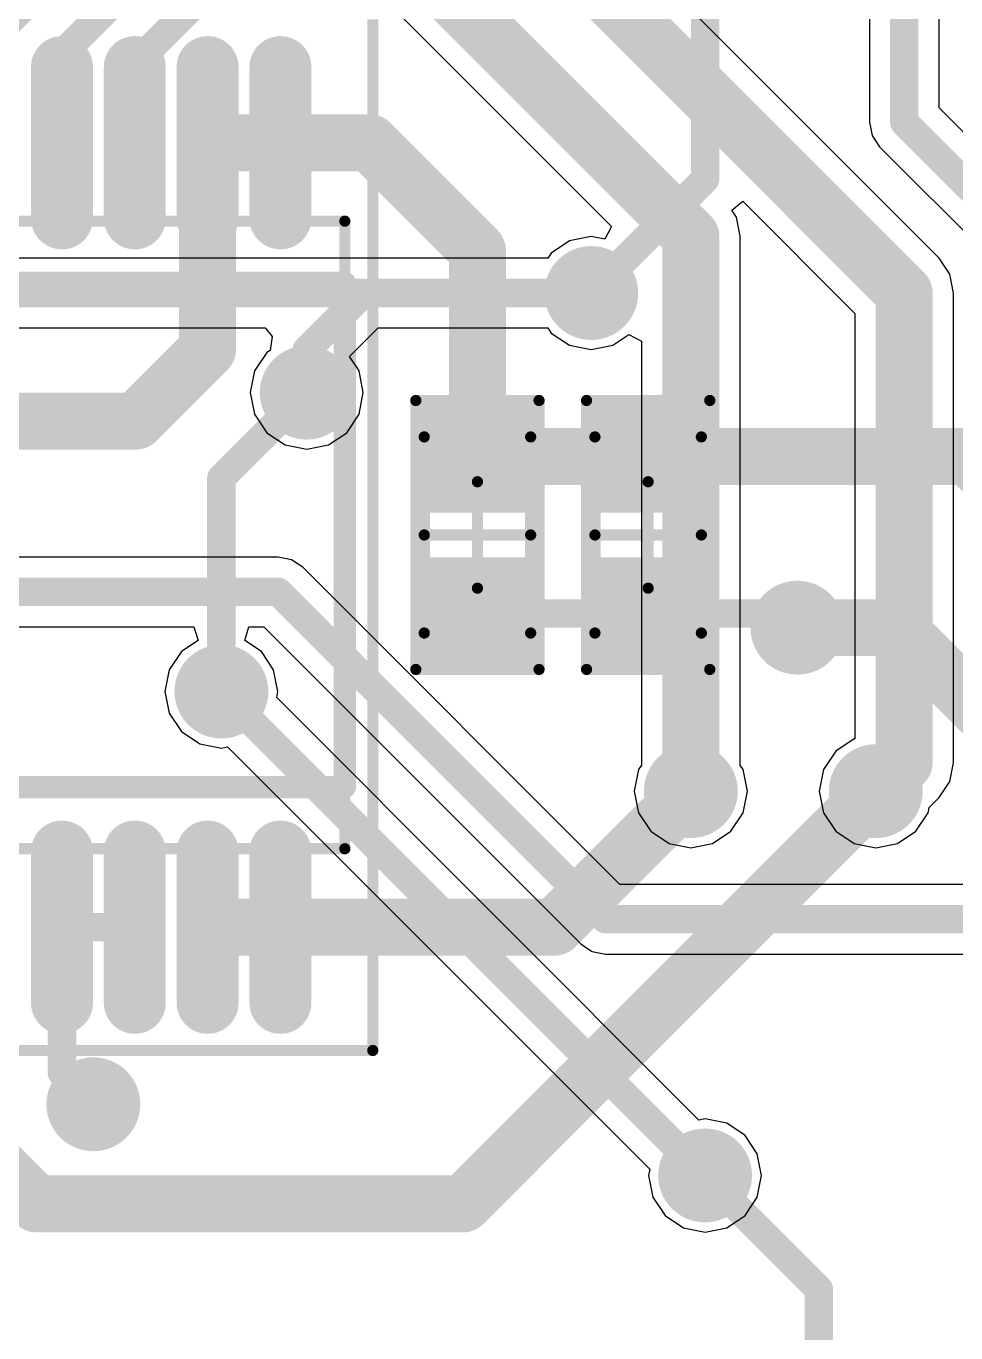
# Model space of a CAD drawing. Extents: x 6.31 to 9.67, y 3.49 to 7.65.
# Drawn here: x 8.0411 to 8.3679, y 4.3918 to 4.8508 of the extents above; entities that cross this region are included whole.
import ezdxf

# ---------------------------------------------------------------- set-up
doc = ezdxf.new("R2010")
doc.units = 0
for name, color, linetype in [('BOTTOMLAYER', 5, 'CONTINUOUS'), ('BOTTOMSOLDER', 6, 'CONTINUOUS'), ('MECHANICAL13', 56, 'CONTINUOUS'), ('MECHANICAL15', 56, 'CONTINUOUS'), ('MULTILAYER', 9, 'CONTINUOUS'), ('TOPLAYER', 1, 'CONTINUOUS'), ('TOPOVERLAY', 2, 'CONTINUOUS'), ('TOPPASTE', 8, 'CONTINUOUS'), ('TOPSOLDER', 216, 'CONTINUOUS')]:
    doc.layers.add(name, color=color, linetype=linetype)

msp = doc.modelspace()

# ---------------------------------------------------------------- linework, layer by layer
at = {"layer": 'BOTTOMLAYER'}
for p, q in [((8.36196, 4.82215), (8.36196, 6.27681)), ((8.36199, 4.76934), (8.13206, 4.99926)), ((8.33749, 4.99244), (8.33749, 4.81708)), ((8.04247, 4.98483), (8.24688, 4.78042)), ((8.49338, 4.69073), (8.36196, 4.82215)), ((8.33749, 4.81708), (8.33749, 4.81708)), ((8.33749, 4.81708), (8.33749, 4.81708)), ((8.33749, 4.81708), (8.33843, 4.8124)), ((8.33843, 4.8124), (8.34108, 4.80843)), ((8.34108, 4.80843), (8.47249, 4.67702)), ((8.28912, 4.78614), (8.29299, 4.78931)), ((8.29299, 4.78931), (8.3324, 4.7499)), ((8.29074, 4.78372), (8.28912, 4.78614)), ((8.29206, 4.77708), (8.29074, 4.78372)), ((8.24688, 4.78042), (8.24452, 4.77601)), ((8.23212, 4.77545), (8.22567, 4.77114)), ((8.23973, 4.77696), (8.23212, 4.77545)), ((8.24452, 4.77601), (8.23973, 4.77696)), ((8.29206, 4.59124), (8.29206, 4.77708)), ((8.22567, 4.77114), (8.22445, 4.76932)), ((8.22445, 4.76932), (7.98473, 4.76932)), ((8.36574, 4.76372), (8.36199, 4.76934)), ((8.36706, 4.75708), (8.36574, 4.76372)), ((8.36706, 4.59208), (8.36706, 4.75708)), ((8.3324, 4.7499), (8.3324, 4.60051)), ((7.99417, 4.74485), (8.1251, 4.74485)), ((8.1251, 4.74485), (8.12755, 4.74186)), ((8.15471, 4.73476), (8.1648, 4.74485)), ((8.1648, 4.74485), (8.22445, 4.74485)), ((8.22445, 4.74485), (8.22567, 4.74302)), ((8.22567, 4.74302), (8.23212, 4.73871)), ((8.24734, 4.73871), (8.25299, 4.74249)), ((8.25299, 4.74249), (8.2574, 4.74013)), ((8.12755, 4.74186), (8.12682, 4.73691)), ((8.23212, 4.73871), (8.23973, 4.7372)), ((8.23973, 4.7372), (8.24734, 4.73871)), ((8.2574, 4.74013), (8.2574, 4.59124)), ((8.12567, 4.73614), (8.12136, 4.72969)), ((8.12682, 4.73691), (8.12567, 4.73614)), ((8.1581, 4.72969), (8.15471, 4.73476)), ((8.12136, 4.72969), (8.11985, 4.72208)), ((8.15961, 4.72208), (8.1581, 4.72969)), ((8.11985, 4.72208), (8.12136, 4.71447)), ((8.1581, 4.71447), (8.15961, 4.72208)), ((8.12136, 4.71447), (8.12567, 4.70802)), ((8.15379, 4.70802), (8.1581, 4.71447)), ((8.12567, 4.70802), (8.13212, 4.70371)), ((8.14734, 4.70371), (8.15379, 4.70802)), ((8.13212, 4.70371), (8.13973, 4.7022)), ((8.13973, 4.7022), (8.14734, 4.70371)), ((8.12973, 4.66432), (7.98161, 4.66432)), ((8.13441, 4.66339), (8.12973, 4.66432)), ((8.13838, 4.66073), (8.13441, 4.66339)), ((8.2498, 4.54932), (8.13838, 4.66073)), ((7.28473, 4.63985), (8.10009, 4.63985)), ((8.10009, 4.63985), (8.10154, 4.63506)), ((8.11792, 4.63506), (8.11937, 4.63985)), ((8.11937, 4.63985), (8.12466, 4.63985)), ((8.12466, 4.63985), (8.23608, 4.52843)), ((8.10154, 4.63506), (8.09567, 4.63114)), ((8.12379, 4.63114), (8.11792, 4.63506)), ((8.09567, 4.63114), (8.09136, 4.62469)), ((8.1281, 4.62469), (8.12379, 4.63114)), ((8.09136, 4.62469), (8.08985, 4.61708)), ((8.12961, 4.61708), (8.1281, 4.62469)), ((8.08985, 4.61708), (8.09136, 4.60947)), ((8.12918, 4.61493), (8.12961, 4.61708)), ((8.27758, 4.46654), (8.12918, 4.61493)), ((8.09136, 4.60947), (8.09567, 4.60302)), ((8.09567, 4.60302), (8.10212, 4.59871)), ((8.33212, 4.60045), (8.32567, 4.59614)), ((8.3324, 4.60051), (8.33212, 4.60045)), ((8.10212, 4.59871), (8.10973, 4.5972)), ((8.10973, 4.5972), (8.11188, 4.59763)), ((8.11188, 4.59763), (8.26027, 4.44923)), ((8.32567, 4.59614), (8.32136, 4.58969)), ((8.2574, 4.59124), (8.25636, 4.58969)), ((8.2931, 4.58969), (8.29206, 4.59124)), ((8.36574, 4.58545), (8.36706, 4.59208)), ((8.25636, 4.58969), (8.25485, 4.58208)), ((8.29461, 4.58208), (8.2931, 4.58969)), ((8.32136, 4.58969), (8.31985, 4.58208)), ((8.25485, 4.58208), (8.25636, 4.57447)), ((8.2931, 4.57447), (8.29461, 4.58208)), ((8.31985, 4.58208), (8.32136, 4.57447)), ((8.36199, 4.57983), (8.36574, 4.58545)), ((8.35846, 4.5763), (8.36199, 4.57983)), ((8.25636, 4.57447), (8.26067, 4.56802)), ((8.28879, 4.56802), (8.2931, 4.57447)), ((8.32136, 4.57447), (8.32567, 4.56802)), ((8.35379, 4.56802), (8.3581, 4.57447)), ((8.3581, 4.57447), (8.35846, 4.5763)), ((8.26067, 4.56802), (8.26712, 4.56371)), ((8.28234, 4.56371), (8.28879, 4.56802)), ((8.32567, 4.56802), (8.33212, 4.56371)), ((8.34734, 4.56371), (8.35379, 4.56802)), ((8.26712, 4.56371), (8.27473, 4.5622)), ((8.27473, 4.5622), (8.28234, 4.56371)), ((8.33212, 4.56371), (8.33973, 4.5622)), ((8.33973, 4.5622), (8.34734, 4.56371)), ((8.42973, 4.54932), (8.2498, 4.54932)), ((8.23608, 4.52843), (8.23846, 4.52684)), ((8.23846, 4.52684), (8.24005, 4.52578)), ((8.24005, 4.52578), (8.24473, 4.52485)), ((8.24473, 4.52485), (8.42466, 4.52485)), ((8.27973, 4.46697), (8.27758, 4.46654)), ((8.28734, 4.46545), (8.27973, 4.46697)), ((8.29379, 4.46114), (8.28734, 4.46545)), ((8.2981, 4.45469), (8.29379, 4.46114)), ((8.29961, 4.44708), (8.2981, 4.45469)), ((8.26027, 4.44923), (8.25985, 4.44708)), ((8.25985, 4.44708), (8.26136, 4.43947)), ((8.2981, 4.43947), (8.29961, 4.44708)), ((8.26136, 4.43947), (8.26567, 4.43302)), ((8.29379, 4.43302), (8.2981, 4.43947)), ((8.26567, 4.43302), (8.27212, 4.42871)), ((8.28734, 4.42871), (8.29379, 4.43302)), ((8.27212, 4.42871), (8.27973, 4.4272)), ((8.27973, 4.4272), (8.28734, 4.42871))]:
    msp.add_line(p, q, dxfattribs=at)
for points, const_width in [([(8.34973, 4.81708), (8.34973, 6.29208)], 0.01), ([(8.05473, 4.99708), (8.27473, 4.77708)], 0.02), ([(8.11473, 4.99208), (8.34973, 4.75708)], 0.02), ([(8.34973, 4.81708), (8.48473, 4.68208)], 0.01), ([(8.27473, 4.58208), (8.27473, 4.77708)], 0.02), ([(8.34973, 4.59208), (8.34973, 4.75708)], 0.02), ([(7.98473, 4.75708), (8.15973, 4.75708)], 0.01), ([(8.13973, 4.73708), (8.15973, 4.75708)], 0.01), ([(8.15973, 4.75708), (8.23973, 4.75708)], 0.01), ([(8.13973, 4.72208), (8.13973, 4.73708)], 0.01), ([(7.28473, 4.65208), (8.12973, 4.65208)], 0.01), ([(8.12973, 4.65208), (8.24473, 4.53708)], 0.01), ([(8.10973, 4.61708), (8.27973, 4.44708)], 0.01), ([(8.33973, 4.58208), (8.34973, 4.59208)], 0.02), ([(8.24473, 4.53708), (8.42973, 4.53708)], 0.01)]:
    msp.add_lwpolyline(points, dxfattribs=dict(at, const_width=const_width))
for points, const_width in [([(8.34723, 4.81708, 1), (8.35223, 4.81708, 1)], 0.005), ([(8.34723, 4.81708, 1), (8.35223, 4.81708, 1)], 0.005), ([(8.26973, 4.77708, 1), (8.27973, 4.77708, 1)], 0.01), ([(8.26973, 4.77708, 1), (8.27973, 4.77708, 1)], 0.01), ([(8.23348, 4.75708, 1), (8.24598, 4.75708, 1)], 0.0125), ([(8.34473, 4.75708, 1), (8.35473, 4.75708, 1)], 0.01), ([(8.34473, 4.75708, 1), (8.35473, 4.75708, 1)], 0.01), ([(8.15723, 4.75708, 1), (8.16223, 4.75708, 1)], 0.005), ([(8.15723, 4.75708, 1), (8.16223, 4.75708, 1)], 0.005), ([(8.15723, 4.75708, 1), (8.16223, 4.75708, 1)], 0.005), ([(8.23723, 4.75708, 1), (8.24223, 4.75708, 1)], 0.005), ([(8.13723, 4.73708, 1), (8.14223, 4.73708, 1)], 0.005), ([(8.13723, 4.73708, 1), (8.14223, 4.73708, 1)], 0.005), ([(8.13348, 4.72208, 1), (8.14598, 4.72208, 1)], 0.0125), ([(8.13723, 4.72208, 1), (8.14223, 4.72208, 1)], 0.005), ([(8.12723, 4.65208, 1), (8.13223, 4.65208, 1)], 0.005), ([(8.12723, 4.65208, 1), (8.13223, 4.65208, 1)], 0.005), ([(8.30592, 4.63952, 1), (8.31842, 4.63952, 1)], 0.0125), ([(8.10348, 4.61708, 1), (8.11598, 4.61708, 1)], 0.0125), ([(8.10723, 4.61708, 1), (8.11223, 4.61708, 1)], 0.005), ([(8.34473, 4.59208, 1), (8.35473, 4.59208, 1)], 0.01), ([(8.34473, 4.59208, 1), (8.35473, 4.59208, 1)], 0.01), ([(8.26848, 4.58208, 1), (8.28098, 4.58208, 1)], 0.0125), ([(8.26973, 4.58208, 1), (8.27973, 4.58208, 1)], 0.01), ([(8.33348, 4.58208, 1), (8.34598, 4.58208, 1)], 0.0125), ([(8.33473, 4.58208, 1), (8.34473, 4.58208, 1)], 0.01), ([(8.24223, 4.53708, 1), (8.24723, 4.53708, 1)], 0.005), ([(8.24223, 4.53708, 1), (8.24723, 4.53708, 1)], 0.005), ([(8.05848, 4.47208, 1), (8.07098, 4.47208, 1)], 0.0125), ([(8.27348, 4.44708, 1), (8.28598, 4.44708, 1)], 0.0125), ([(8.27723, 4.44708, 1), (8.28223, 4.44708, 1)], 0.005)]:
    msp.add_lwpolyline(points, format="xyb", close=True, dxfattribs=dict(at, const_width=const_width))
at = {"layer": 'BOTTOMSOLDER', "const_width": 0.0165}
for points in [[(8.23148, 4.75708, 1), (8.24798, 4.75708, 1)], [(8.13148, 4.72208, 1), (8.14798, 4.72208, 1)], [(8.30392, 4.63952, 1), (8.32042, 4.63952, 1)], [(8.10148, 4.61708, 1), (8.11798, 4.61708, 1)], [(8.26648, 4.58208, 1), (8.28298, 4.58208, 1)], [(8.33148, 4.58208, 1), (8.34798, 4.58208, 1)], [(8.05648, 4.47208, 1), (8.07298, 4.47208, 1)], [(8.27148, 4.44708, 1), (8.28798, 4.44708, 1)]]:
    msp.add_lwpolyline(points, format="xyb", close=True, dxfattribs=at)
at = {"layer": 'MECHANICAL13', "const_width": 0.00394}
for points in [[(7.82634, 4.78232), (8.15311, 4.78232)], [(8.15311, 4.56185), (8.15311, 4.78232)], [(8.18103, 4.63763), (8.18103, 4.70653)], [(8.18103, 4.70653), (8.21843, 4.70653)], [(8.21843, 4.63763), (8.21843, 4.70653)], [(8.24103, 4.63763), (8.24103, 4.70653)], [(8.24103, 4.70653), (8.27843, 4.70653)], [(8.27843, 4.63763), (8.27843, 4.70653)], [(8.18103, 4.63763), (8.21843, 4.63763)], [(8.24103, 4.63763), (8.27843, 4.63763)], [(7.82634, 4.56185), (8.15311, 4.56185)]]:
    msp.add_lwpolyline(points, dxfattribs=at)
at = {"layer": 'MECHANICAL13', "const_width": 0.00197}
for points in [[(8.15213, 4.78232, 1), (8.1541, 4.78232, 1)], [(8.15213, 4.78232, 1), (8.1541, 4.78232, 1)], [(8.18004, 4.70653, 1), (8.18201, 4.70653, 1)], [(8.18004, 4.70653, 1), (8.18201, 4.70653, 1)], [(8.21745, 4.70653, 1), (8.21941, 4.70653, 1)], [(8.21745, 4.70653, 1), (8.21941, 4.70653, 1)], [(8.24004, 4.70653, 1), (8.24201, 4.70653, 1)], [(8.24004, 4.70653, 1), (8.24201, 4.70653, 1)], [(8.27745, 4.70653, 1), (8.27941, 4.70653, 1)], [(8.27745, 4.70653, 1), (8.27941, 4.70653, 1)], [(8.18004, 4.63763, 1), (8.18201, 4.63763, 1)], [(8.18004, 4.63763, 1), (8.18201, 4.63763, 1)], [(8.21745, 4.63763, 1), (8.21941, 4.63763, 1)], [(8.21745, 4.63763, 1), (8.21941, 4.63763, 1)], [(8.24004, 4.63763, 1), (8.24201, 4.63763, 1)], [(8.24004, 4.63763, 1), (8.24201, 4.63763, 1)], [(8.27745, 4.63763, 1), (8.27941, 4.63763, 1)], [(8.27745, 4.63763, 1), (8.27941, 4.63763, 1)], [(8.15213, 4.56185, 1), (8.1541, 4.56185, 1)], [(8.15213, 4.56185, 1), (8.1541, 4.56185, 1)]]:
    msp.add_lwpolyline(points, format="xyb", close=True, dxfattribs=at)
at = {"layer": 'MECHANICAL15', "const_width": 0.00394}
for points in [[(8.16296, 4.49098), (8.16296, 4.85319)], [(8.17808, 4.62484), (8.17808, 4.71933)], [(8.17808, 4.71933), (8.22138, 4.71933)], [(8.22138, 4.62484), (8.22138, 4.71933)], [(8.23808, 4.62484), (8.23808, 4.71933)], [(8.23808, 4.71933), (8.28138, 4.71933)], [(8.28138, 4.62484), (8.28138, 4.71933)], [(8.19973, 4.65338), (8.19973, 4.69078)], [(8.25973, 4.65338), (8.25973, 4.69078)], [(8.18103, 4.67208), (8.21843, 4.67208)], [(8.24103, 4.67208), (8.27843, 4.67208)], [(8.17808, 4.62484), (8.22138, 4.62484)], [(8.23808, 4.62484), (8.28138, 4.62484)], [(7.8165, 4.49098), (8.16296, 4.49098)]]:
    msp.add_lwpolyline(points, dxfattribs=at)
at = {"layer": 'MECHANICAL15', "const_width": 0.00197}
for points in [[(8.17709, 4.71933, 1), (8.17906, 4.71933, 1)], [(8.17709, 4.71933, 1), (8.17906, 4.71933, 1)], [(8.2204, 4.71933, 1), (8.22237, 4.71933, 1)], [(8.2204, 4.71933, 1), (8.22237, 4.71933, 1)], [(8.23709, 4.71933, 1), (8.23906, 4.71933, 1)], [(8.23709, 4.71933, 1), (8.23906, 4.71933, 1)], [(8.2804, 4.71933, 1), (8.28237, 4.71933, 1)], [(8.2804, 4.71933, 1), (8.28237, 4.71933, 1)], [(8.19874, 4.69078, 1), (8.20071, 4.69078, 1)], [(8.25874, 4.69078, 1), (8.26071, 4.69078, 1)], [(8.18004, 4.67208, 1), (8.18201, 4.67208, 1)], [(8.21745, 4.67208, 1), (8.21941, 4.67208, 1)], [(8.24004, 4.67208, 1), (8.24201, 4.67208, 1)], [(8.27745, 4.67208, 1), (8.27941, 4.67208, 1)], [(8.19874, 4.65338, 1), (8.20071, 4.65338, 1)], [(8.25874, 4.65338, 1), (8.26071, 4.65338, 1)], [(8.17709, 4.62484, 1), (8.17906, 4.62484, 1)], [(8.17709, 4.62484, 1), (8.17906, 4.62484, 1)], [(8.2204, 4.62484, 1), (8.22237, 4.62484, 1)], [(8.2204, 4.62484, 1), (8.22237, 4.62484, 1)], [(8.23709, 4.62484, 1), (8.23906, 4.62484, 1)], [(8.23709, 4.62484, 1), (8.23906, 4.62484, 1)], [(8.2804, 4.62484, 1), (8.28237, 4.62484, 1)], [(8.2804, 4.62484, 1), (8.28237, 4.62484, 1)], [(8.16197, 4.49098, 1), (8.16394, 4.49098, 1)], [(8.16197, 4.49098, 1), (8.16394, 4.49098, 1)]]:
    msp.add_lwpolyline(points, format="xyb", close=True, dxfattribs=at)
at = {"layer": 'MULTILAYER', "const_width": 0.0125}
for points in [[(8.23348, 4.75708, 1), (8.24598, 4.75708, 1)], [(8.13348, 4.72208, 1), (8.14598, 4.72208, 1)], [(8.30592, 4.63952, 1), (8.31842, 4.63952, 1)], [(8.10348, 4.61708, 1), (8.11598, 4.61708, 1)], [(8.26848, 4.58208, 1), (8.28098, 4.58208, 1)], [(8.33348, 4.58208, 1), (8.34598, 4.58208, 1)], [(8.05848, 4.47208, 1), (8.07098, 4.47208, 1)], [(8.27348, 4.44708, 1), (8.28598, 4.44708, 1)]]:
    msp.add_lwpolyline(points, format="xyb", close=True, dxfattribs=at)
at = {"layer": 'TOPLAYER'}
for points, const_width in [([(8.27973, 4.79708), (8.27973, 5.09208)], 0.01), ([(8.0793, 4.83758), (8.22973, 4.98801)], 0.01), ([(8.05371, 4.84106), (8.18473, 4.97208)], 0.01), ([(8.02811, 4.84547), (8.12973, 4.94708)], 0.01), ([(8.05371, 4.7833), (8.05371, 4.83645)], 0.01378), ([(8.05371, 4.80988), (8.05371, 4.84106)], 0.01), ([(8.0793, 4.7833), (8.0793, 4.83645)], 0.01378), ([(8.10489, 4.7833), (8.10489, 4.83645)], 0.01378), ([(8.13048, 4.7833), (8.13048, 4.83645)], 0.01378), ([(8.0793, 4.80988), (8.0793, 4.83758)], 0.01), ([(8.10489, 4.80988), (8.13048, 4.80988)], 0.02), ([(8.10489, 4.73724), (8.10489, 4.80988)], 0.02), ([(8.13048, 4.80988), (8.16193, 4.80988)], 0.02), ([(8.16193, 4.80988), (8.19973, 4.77208)], 0.02), ([(8.23973, 4.75708), (8.27973, 4.79708)], 0.01), ([(8.19973, 4.69964), (8.19973, 4.77208)], 0.02), ([(8.07973, 4.71208), (8.10489, 4.73724)], 0.02), ([(8.10973, 4.69208), (8.13973, 4.72208)], 0.01), ([(7.89973, 4.71208), (8.07973, 4.71208)], 0.02), ([(8.19973, 4.69964), (8.25973, 4.69964)], 0.02), ([(8.25973, 4.69964), (8.37217, 4.69964)], 0.02), ([(8.37217, 4.69964), (8.65985, 4.41196)], 0.02), ([(8.10973, 4.61708), (8.10973, 4.69208)], 0.01), ([(8.19973, 4.64452), (8.25973, 4.64452)], 0.01), ([(8.25973, 4.64452), (8.30717, 4.64452)], 0.01), ([(8.30717, 4.64452), (8.31217, 4.63952)], 0.01), ([(8.31217, 4.63952), (8.34729, 4.63952)], 0.02), ([(8.34729, 4.63952), (8.42973, 4.55708)], 0.02), ([(8.19473, 4.43708), (8.33973, 4.58208)], 0.02), ([(8.22693, 4.53429), (8.27473, 4.58208)], 0.02), ([(8.05371, 4.50771), (8.05371, 4.56086)], 0.01378), ([(8.0793, 4.50771), (8.0793, 4.56086)], 0.01378), ([(8.10489, 4.50771), (8.10489, 4.56086)], 0.01378), ([(8.13048, 4.50771), (8.13048, 4.56086)], 0.01378), ([(8.10489, 4.53429), (8.13048, 4.53429)], 0.02), ([(8.13048, 4.53429), (8.22693, 4.53429)], 0.02), ([(8.05371, 4.48311), (8.05371, 4.53429)], 0.01), ([(8.05371, 4.53429), (8.0793, 4.53429)], 0.01), ([(8.05371, 4.48311), (8.06473, 4.47208)], 0.01), ([(8.01473, 4.46708), (8.04473, 4.43708)], 0.02), ([(8.27973, 4.44708), (8.31973, 4.40708)], 0.01), ([(8.04473, 4.43708), (8.19473, 4.43708)], 0.02), ([(8.31973, 4.30208), (8.31973, 4.40708)], 0.01)]:
    msp.add_lwpolyline(points, dxfattribs=dict(at, const_width=const_width))
for points, const_width in [([(8.05026, 4.83645, 1), (8.05715, 4.83645, 1)], 0.00689), ([(8.05121, 4.84106, 1), (8.05621, 4.84106, 1)], 0.005), ([(8.05121, 4.84106, 1), (8.05621, 4.84106, 1)], 0.005), ([(8.07585, 4.83645, 1), (8.08274, 4.83645, 1)], 0.00689), ([(8.10144, 4.83645, 1), (8.10833, 4.83645, 1)], 0.00689), ([(8.12703, 4.83645, 1), (8.13392, 4.83645, 1)], 0.00689), ([(8.0768, 4.83758, 1), (8.0818, 4.83758, 1)], 0.005), ([(8.0768, 4.83758, 1), (8.0818, 4.83758, 1)], 0.005), ([(8.09989, 4.80988, 1), (8.10989, 4.80988, 1)], 0.01), ([(8.09989, 4.80988, 1), (8.10989, 4.80988, 1)], 0.01), ([(8.12548, 4.80988, 1), (8.13548, 4.80988, 1)], 0.01), ([(8.12548, 4.80988, 1), (8.13548, 4.80988, 1)], 0.01), ([(8.15693, 4.80988, 1), (8.16693, 4.80988, 1)], 0.01), ([(8.15693, 4.80988, 1), (8.16693, 4.80988, 1)], 0.01), ([(8.05121, 4.80988, 1), (8.05621, 4.80988, 1)], 0.005), ([(8.0768, 4.80988, 1), (8.0818, 4.80988, 1)], 0.005), ([(8.27723, 4.79708, 1), (8.28223, 4.79708, 1)], 0.005), ([(8.27723, 4.79708, 1), (8.28223, 4.79708, 1)], 0.005), ([(8.05026, 4.7833, 1), (8.05715, 4.7833, 1)], 0.00689), ([(8.07585, 4.7833, 1), (8.08274, 4.7833, 1)], 0.00689), ([(8.10144, 4.7833, 1), (8.10833, 4.7833, 1)], 0.00689), ([(8.12703, 4.7833, 1), (8.13392, 4.7833, 1)], 0.00689), ([(8.19473, 4.77208, 1), (8.20473, 4.77208, 1)], 0.01), ([(8.19473, 4.77208, 1), (8.20473, 4.77208, 1)], 0.01), ([(8.23348, 4.75708, 1), (8.24598, 4.75708, 1)], 0.0125), ([(8.23723, 4.75708, 1), (8.24223, 4.75708, 1)], 0.005), ([(8.09989, 4.73724, 1), (8.10989, 4.73724, 1)], 0.01), ([(8.09989, 4.73724, 1), (8.10989, 4.73724, 1)], 0.01), ([(8.13348, 4.72208, 1), (8.14598, 4.72208, 1)], 0.0125), ([(8.13723, 4.72208, 1), (8.14223, 4.72208, 1)], 0.005), ([(8.07473, 4.71208, 1), (8.08473, 4.71208, 1)], 0.01), ([(8.07473, 4.71208, 1), (8.08473, 4.71208, 1)], 0.01), ([(8.19473, 4.69964, 1), (8.20473, 4.69964, 1)], 0.01), ([(8.19473, 4.69964, 1), (8.20473, 4.69964, 1)], 0.01), ([(8.25473, 4.69964, 1), (8.26473, 4.69964, 1)], 0.01), ([(8.25473, 4.69964, 1), (8.26473, 4.69964, 1)], 0.01), ([(8.36717, 4.69964, 1), (8.37717, 4.69964, 1)], 0.01), ([(8.36717, 4.69964, 1), (8.37717, 4.69964, 1)], 0.01), ([(8.10723, 4.69208, 1), (8.11223, 4.69208, 1)], 0.005), ([(8.10723, 4.69208, 1), (8.11223, 4.69208, 1)], 0.005), ([(8.30592, 4.63952, 1), (8.31842, 4.63952, 1)], 0.0125), ([(8.19723, 4.64452, 1), (8.20223, 4.64452, 1)], 0.005), ([(8.25723, 4.64452, 1), (8.26223, 4.64452, 1)], 0.005), ([(8.25723, 4.64452, 1), (8.26223, 4.64452, 1)], 0.005), ([(8.30467, 4.64452, 1), (8.30967, 4.64452, 1)], 0.005), ([(8.30467, 4.64452, 1), (8.30967, 4.64452, 1)], 0.005), ([(8.30717, 4.63952, 1), (8.31717, 4.63952, 1)], 0.01), ([(8.34229, 4.63952, 1), (8.35229, 4.63952, 1)], 0.01), ([(8.34229, 4.63952, 1), (8.35229, 4.63952, 1)], 0.01), ([(8.30967, 4.63952, 1), (8.31467, 4.63952, 1)], 0.005), ([(8.10348, 4.61708, 1), (8.11598, 4.61708, 1)], 0.0125), ([(8.10723, 4.61708, 1), (8.11223, 4.61708, 1)], 0.005), ([(8.26848, 4.58208, 1), (8.28098, 4.58208, 1)], 0.0125), ([(8.26973, 4.58208, 1), (8.27973, 4.58208, 1)], 0.01), ([(8.33348, 4.58208, 1), (8.34598, 4.58208, 1)], 0.0125), ([(8.33473, 4.58208, 1), (8.34473, 4.58208, 1)], 0.01), ([(8.05026, 4.56086, 1), (8.05715, 4.56086, 1)], 0.00689), ([(8.07585, 4.56086, 1), (8.08274, 4.56086, 1)], 0.00689), ([(8.10144, 4.56086, 1), (8.10833, 4.56086, 1)], 0.00689), ([(8.12703, 4.56086, 1), (8.13392, 4.56086, 1)], 0.00689), ([(8.09989, 4.53429, 1), (8.10989, 4.53429, 1)], 0.01), ([(8.12548, 4.53429, 1), (8.13548, 4.53429, 1)], 0.01), ([(8.12548, 4.53429, 1), (8.13548, 4.53429, 1)], 0.01), ([(8.22193, 4.53429, 1), (8.23193, 4.53429, 1)], 0.01), ([(8.22193, 4.53429, 1), (8.23193, 4.53429, 1)], 0.01), ([(8.05121, 4.53429, 1), (8.05621, 4.53429, 1)], 0.005), ([(8.05121, 4.53429, 1), (8.05621, 4.53429, 1)], 0.005), ([(8.0768, 4.53429, 1), (8.0818, 4.53429, 1)], 0.005), ([(8.05026, 4.50771, 1), (8.05715, 4.50771, 1)], 0.00689), ([(8.07585, 4.50771, 1), (8.08274, 4.50771, 1)], 0.00689), ([(8.10144, 4.50771, 1), (8.10833, 4.50771, 1)], 0.00689), ([(8.12703, 4.50771, 1), (8.13392, 4.50771, 1)], 0.00689), ([(8.05121, 4.48311, 1), (8.05621, 4.48311, 1)], 0.005), ([(8.05121, 4.48311, 1), (8.05621, 4.48311, 1)], 0.005), ([(8.05848, 4.47208, 1), (8.07098, 4.47208, 1)], 0.0125), ([(8.06223, 4.47208, 1), (8.06723, 4.47208, 1)], 0.005), ([(8.27348, 4.44708, 1), (8.28598, 4.44708, 1)], 0.0125), ([(8.27723, 4.44708, 1), (8.28223, 4.44708, 1)], 0.005), ([(8.03973, 4.43708, 1), (8.04973, 4.43708, 1)], 0.01), ([(8.03973, 4.43708, 1), (8.04973, 4.43708, 1)], 0.01), ([(8.18973, 4.43708, 1), (8.19973, 4.43708, 1)], 0.01), ([(8.18973, 4.43708, 1), (8.19973, 4.43708, 1)], 0.01), ([(8.31723, 4.40708, 1), (8.32223, 4.40708, 1)], 0.005), ([(8.31723, 4.40708, 1), (8.32223, 4.40708, 1)], 0.005)]:
    msp.add_lwpolyline(points, format="xyb", close=True, dxfattribs=dict(at, const_width=const_width))
for points in [[(8.21745, 4.71539), (8.18201, 4.71539), (8.21745, 4.68389), (8.18201, 4.68389)], [(8.27745, 4.71539), (8.24201, 4.71539), (8.27745, 4.68389), (8.24201, 4.68389)], [(8.21745, 4.66027), (8.18201, 4.66027), (8.21745, 4.62878), (8.18201, 4.62878)], [(8.27745, 4.66027), (8.24201, 4.66027), (8.27745, 4.62878), (8.24201, 4.62878)]]:
    msp.add_solid(points, dxfattribs=at)
at = {"layer": 'TOPOVERLAY', "const_width": 0.00787}
for points in [[(7.82634, 4.76067), (8.15311, 4.76067)], [(8.15311, 4.5835), (8.15311, 4.76067)], [(7.82634, 4.5835), (8.15311, 4.5835)]]:
    msp.add_lwpolyline(points, dxfattribs=at)
at = {"layer": 'TOPOVERLAY', "const_width": 0.00394}
for points in [[(8.15115, 4.76067, 1), (8.15508, 4.76067, 1)], [(8.15115, 4.76067, 1), (8.15508, 4.76067, 1)], [(8.15115, 4.5835, 1), (8.15508, 4.5835, 1)], [(8.15115, 4.5835, 1), (8.15508, 4.5835, 1)]]:
    msp.add_lwpolyline(points, format="xyb", close=True, dxfattribs=at)
at = {"layer": 'TOPPASTE', "const_width": 0.01378}
for points in [[(8.05371, 4.7833), (8.05371, 4.83645)], [(8.0793, 4.7833), (8.0793, 4.83645)], [(8.10489, 4.7833), (8.10489, 4.83645)], [(8.13048, 4.7833), (8.13048, 4.83645)], [(8.05371, 4.50771), (8.05371, 4.56086)], [(8.0793, 4.50771), (8.0793, 4.56086)], [(8.10489, 4.50771), (8.10489, 4.56086)], [(8.13048, 4.50771), (8.13048, 4.56086)]]:
    msp.add_lwpolyline(points, dxfattribs=at)
at = {"layer": 'TOPPASTE', "const_width": 0.00689}
for points in [[(8.05026, 4.83645, 1), (8.05715, 4.83645, 1)], [(8.07585, 4.83645, 1), (8.08274, 4.83645, 1)], [(8.10144, 4.83645, 1), (8.10833, 4.83645, 1)], [(8.12703, 4.83645, 1), (8.13392, 4.83645, 1)], [(8.05026, 4.7833, 1), (8.05715, 4.7833, 1)], [(8.07585, 4.7833, 1), (8.08274, 4.7833, 1)], [(8.10144, 4.7833, 1), (8.10833, 4.7833, 1)], [(8.12703, 4.7833, 1), (8.13392, 4.7833, 1)], [(8.05026, 4.56086, 1), (8.05715, 4.56086, 1)], [(8.07585, 4.56086, 1), (8.08274, 4.56086, 1)], [(8.10144, 4.56086, 1), (8.10833, 4.56086, 1)], [(8.12703, 4.56086, 1), (8.13392, 4.56086, 1)], [(8.05026, 4.50771, 1), (8.05715, 4.50771, 1)], [(8.07585, 4.50771, 1), (8.08274, 4.50771, 1)], [(8.10144, 4.50771, 1), (8.10833, 4.50771, 1)], [(8.12703, 4.50771, 1), (8.13392, 4.50771, 1)]]:
    msp.add_lwpolyline(points, format="xyb", close=True, dxfattribs=at)
at = {"layer": 'TOPPASTE'}
for points in [[(8.21745, 4.71539), (8.18201, 4.71539), (8.21745, 4.68389), (8.18201, 4.68389)], [(8.27745, 4.71539), (8.24201, 4.71539), (8.27745, 4.68389), (8.24201, 4.68389)], [(8.21745, 4.66027), (8.18201, 4.66027), (8.21745, 4.62878), (8.18201, 4.62878)], [(8.27745, 4.66027), (8.24201, 4.66027), (8.27745, 4.62878), (8.24201, 4.62878)]]:
    msp.add_solid(points, dxfattribs=at)
at = {"layer": 'TOPSOLDER', "const_width": 0.02178}
for points in [[(8.05371, 4.7833), (8.05371, 4.83645)], [(8.0793, 4.7833), (8.0793, 4.83645)], [(8.10489, 4.7833), (8.10489, 4.83645)], [(8.13048, 4.7833), (8.13048, 4.83645)], [(8.05371, 4.50771), (8.05371, 4.56086)], [(8.0793, 4.50771), (8.0793, 4.56086)], [(8.10489, 4.50771), (8.10489, 4.56086)], [(8.13048, 4.50771), (8.13048, 4.56086)]]:
    msp.add_lwpolyline(points, dxfattribs=at)
at = {"layer": 'TOPSOLDER'}
for points, const_width in [([(8.04826, 4.83645, 1), (8.05915, 4.83645, 1)], 0.01089), ([(8.07385, 4.83645, 1), (8.08474, 4.83645, 1)], 0.01089), ([(8.09944, 4.83645, 1), (8.11033, 4.83645, 1)], 0.01089), ([(8.12503, 4.83645, 1), (8.13592, 4.83645, 1)], 0.01089), ([(8.04826, 4.7833, 1), (8.05915, 4.7833, 1)], 0.01089), ([(8.07385, 4.7833, 1), (8.08474, 4.7833, 1)], 0.01089), ([(8.09944, 4.7833, 1), (8.11033, 4.7833, 1)], 0.01089), ([(8.12503, 4.7833, 1), (8.13592, 4.7833, 1)], 0.01089), ([(8.23148, 4.75708, 1), (8.24798, 4.75708, 1)], 0.0165), ([(8.13148, 4.72208, 1), (8.14798, 4.72208, 1)], 0.0165), ([(8.30392, 4.63952, 1), (8.32042, 4.63952, 1)], 0.0165), ([(8.10148, 4.61708, 1), (8.11798, 4.61708, 1)], 0.0165), ([(8.26648, 4.58208, 1), (8.28298, 4.58208, 1)], 0.0165), ([(8.33148, 4.58208, 1), (8.34798, 4.58208, 1)], 0.0165), ([(8.04826, 4.56086, 1), (8.05915, 4.56086, 1)], 0.01089), ([(8.07385, 4.56086, 1), (8.08474, 4.56086, 1)], 0.01089), ([(8.09944, 4.56086, 1), (8.11033, 4.56086, 1)], 0.01089), ([(8.12503, 4.56086, 1), (8.13592, 4.56086, 1)], 0.01089), ([(8.04826, 4.50771, 1), (8.05915, 4.50771, 1)], 0.01089), ([(8.07385, 4.50771, 1), (8.08474, 4.50771, 1)], 0.01089), ([(8.09944, 4.50771, 1), (8.11033, 4.50771, 1)], 0.01089), ([(8.12503, 4.50771, 1), (8.13592, 4.50771, 1)], 0.01089), ([(8.05648, 4.47208, 1), (8.07298, 4.47208, 1)], 0.0165), ([(8.27148, 4.44708, 1), (8.28798, 4.44708, 1)], 0.0165)]:
    msp.add_lwpolyline(points, format="xyb", close=True, dxfattribs=dict(at, const_width=const_width))
for points in [[(8.22145, 4.71939), (8.17801, 4.71939), (8.22145, 4.67989), (8.17801, 4.67989)], [(8.28145, 4.71939), (8.23801, 4.71939), (8.28145, 4.67989), (8.23801, 4.67989)], [(8.22145, 4.66427), (8.17801, 4.66427), (8.22145, 4.62478), (8.17801, 4.62478)], [(8.28145, 4.66427), (8.23801, 4.66427), (8.28145, 4.62478), (8.23801, 4.62478)]]:
    msp.add_solid(points, dxfattribs=at)

doc.saveas('drawing.dxf')
